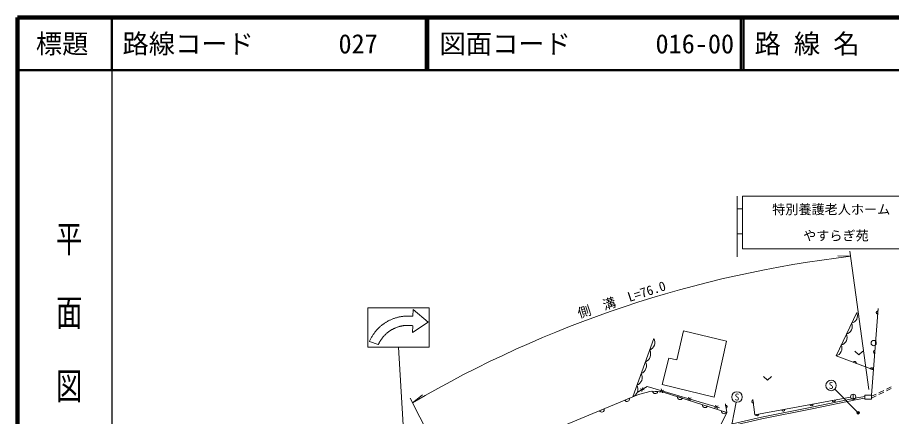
# Model space of a CAD drawing. Units: millimetres, scale not verified. Extents: x 40000 to 680000, y 20000 to 380000.
# Drawn here: x 40000 to 206468, y 304073 to 380000 of the extents above; entities that cross this region are included whole.
import ezdxf
from ezdxf.enums import TextEntityAlignment as Align

# ---------------------------------------------------------------- set-up
doc = ezdxf.new("R2010")
doc.units = ezdxf.units.MM
doc.header["$LTSCALE"] = 1000
for name, color, linetype, lineweight in [('M-BGD', 7, 'Continuous', 13), ('M-STR-HTXT', 7, 'Continuous', 13), ('M-STR-STRC', 7, 'Continuous', 13), ('M-TTL', 2, 'Continuous', 140), ('M-TTL-BAND', 7, 'Continuous', 25), ('M-TTL-LINE', 7, 'Continuous', 50)]:
    doc.layers.add(name, color=color, linetype=linetype, lineweight=lineweight)
doc.layers.add('M-TTL-TXT', color=7, linetype='Continuous')
doc.styles.add('@ＭＳ ゴシック', font='')
doc.styles.add('ＭＳ ゴシック', font='')
doc.styles.get('@ＭＳ ゴシック').set_extended_font_data('@MS Gothic')
doc.styles.get('ＭＳ ゴシック').set_extended_font_data('MS Gothic')

msp = doc.modelspace()

# ---------------------------------------------------------------- hatches: boundary and pattern name
at = {"layer": 'M-STR-HTXT'}
msp.add_hatch(color=256, dxfattribs=at).paths.add_polyline_path([(200119, 305047, -1), (200113, 304547, -1)])

# ---------------------------------------------------------------- linework, layer by layer
at = {"layer": 'M-BGD'}
for p, q in [((202664, 308102), (203895, 324644)), ((203812, 323528), (203858, 324152)), ((157176, 307785), (161224, 318940)), ((203256, 316061), (203302, 316685)), ((199167, 314384), (199753, 314164)), ((202397, 313168), (202983, 312947)), ((205515, 309292), (206415, 309726)), ((159377, 309125), (158600, 309316)), ((158893, 308832), (159084, 309609)), ((161961, 308799), (160974, 308877)), ((162350, 308839), (163109, 309091)), ((162855, 308586), (162603, 309345)), ((199162, 308321), (199162, 307321)), ((202664, 307919), (203533, 308337)), ((202664, 307586), (203533, 308004)), ((204073, 308598), (204974, 309032)), ((204073, 308265), (204974, 308699)), ((205515, 308959), (206415, 309393)), ((156567, 307531), (155652, 307150)), ((166630, 307551), (165687, 307854)), ((167631, 307221), (168334, 307603)), ((168174, 307061), (167792, 307764)), ((171405, 306018), (170462, 306321)), ((180150, 306602), (180075, 307224)), ((191557, 306425), (190942, 306312)), ((195792, 307203), (195176, 307090)), ((151759, 305528), (150844, 305147)), ((172761, 305705), (173464, 306087)), ((173303, 305545), (172921, 306247)), ((175008, 304861), (174065, 305164)), ((174859, 306253), (174955, 305635)), ((186162, 305434), (185547, 305321)), ((181174, 304519), (180558, 304406))]:
    msp.add_line(p, q, dxfattribs=at)
for points in [[(203023, 312932), (195896, 315616), (199831, 323893)], [(199481, 316505), (200231, 315805), (200981, 316505)], [(182109, 311696), (182859, 310996), (183609, 311696)], [(158045, 308649), (159931, 309792), (173725, 305715)], [(134968, 298205), (137847, 299733), (158290, 308249), (160679, 308901), (163002, 308716), (175079, 304838)], [(162234, 298935), (164190, 299626), (168102, 300794), (175369, 302456), (181675, 303921), (191269, 305830), (199860, 307620), (201364, 307869)], [(162347, 298656), (164283, 299341), (168179, 300504), (175436, 302163), (181738, 303628), (191329, 305536), (199916, 307325), (201364, 307565)], [(173763, 302088), (175079, 304838), (174826, 306465)], [(180065, 307313), (180416, 304379), (198670, 307731)]]:
    msp.add_lwpolyline(points, dxfattribs=at)
for points in [[(166856, 320392), (165597, 314834), (164025, 315191), (162794, 310181), (172702, 307746), (175017, 318386)], [(201364, 308102), (202664, 308102), (202664, 307402), (201364, 307402)]]:
    msp.add_lwpolyline(points, close=True, dxfattribs=at)
for centre in [(203076, 318046), (199162, 307821)]:
    msp.add_circle(centre, 500, dxfattribs=at)
for centre, radius, start, end in [((198527, 323245), 1457, 282.72845, 26.41622), ((203889, 323836), 318, 95.63509, 255.85283), ((197543, 321176), 1457, 282.72845, 26.41622), ((196559, 319107), 1457, 282.72845, 26.41622), ((159802, 318193), 1606, 292.43688, 27.67342), ((158992, 315963), 1606, 292.43688, 27.67342), ((195575, 317037), 1457, 282.72845, 26.41622), ((203334, 316369), 318, 95.63509, 255.85283), ((158182, 313732), 1606, 292.43688, 27.67342), ((199440, 314223), 318, 349.25092, 149.46865), ((202671, 313006), 318, 349.25092, 149.46865), ((157373, 311501), 1606, 292.43688, 27.67342), ((156563, 309270), 1606, 292.43688, 27.67342), ((161475, 308936), 505, 186.62939, 344.28758), ((156072, 307431), 505, 213.78637, 11.44456), ((166188, 307796), 505, 173.37056, 331.02875), ((170963, 306263), 505, 173.37056, 331.02875), ((180167, 306920), 318, 106.72433, 266.94206), ((191239, 306422), 318, 200.29515, 0.51288), ((195474, 307200), 318, 200.29515, 0.51288), ((151264, 305428), 505, 213.78637, 11.44456), ((174566, 305106), 505, 173.37056, 331.02875), ((174853, 305935), 318, 288.72966, 88.94739), ((185845, 305432), 318, 200.29515, 0.51288), ((180856, 304516), 318, 200.29515, 0.51288)]:
    msp.add_arc(centre, radius, start, end, dxfattribs=at)
at = {"layer": 'M-STR-HTXT'}
for p, q in [((198694, 334561), (196240, 334617)), ((202152, 309217), (198559, 335552)), ((113965, 294309), (112589, 317254)), ((115233, 306691), (117162, 308209)), ((200116, 304797), (195658, 309272)), ((125993, 285718), (114776, 307582)), ((175704, 300600), (176850, 306799))]:
    msp.add_line(p, q, dxfattribs=at)
msp.add_circle((200116, 304797), 250, dxfattribs=at)
msp.add_arc((223620, 121011), 215000, 96.65768, 120.27348, dxfattribs=at)
at = {"layer": 'M-STR-STRC'}
for p, q in [((177097, 345987), (177097, 334487)), ((178097, 335987), (178097, 345987)), ((178097, 345987), (214097, 345987)), ((177097, 343612), (178097, 343612)), ((177097, 338862), (178097, 338862)), ((214097, 335987), (178097, 335987)), ((115330, 323138), (115370, 324446)), ((107039, 318351), (108720, 317754))]:
    msp.add_line(p, q, dxfattribs=at)
msp.add_lwpolyline([(106739, 317254), (118439, 317254), (118439, 324754), (106739, 324754)], close=True, dxfattribs=at)
for points in [[(115275, 321350), (115275, 321350), (115168, 321365), (115060, 321378), (114952, 321389), (114845, 321398), (114736, 321405), (114628, 321410), (114520, 321413), (114412, 321415), (114303, 321415), (114195, 321412), (114087, 321408), (113979, 321402), (113871, 321394), (113763, 321384), (113655, 321373), (113548, 321359), (113441, 321344), (113334, 321326), (113227, 321307), (113121, 321286), (113015, 321263), (112910, 321238), (112805, 321212), (112700, 321183), (112596, 321153), (112493, 321121), (112390, 321087), (112287, 321052), (112186, 321014), (112085, 320975), (111985, 320934), (111885, 320892), (111786, 320847), (111688, 320801), (111591, 320753), (111495, 320704), (111399, 320652), (111305, 320600), (111211, 320545), (111119, 320489), (111027, 320431), (110936, 320372), (110847, 320311), (110758, 320249), (110671, 320185), (110585, 320119), (110499, 320052), (110416, 319984), (110333, 319914), (110251, 319843), (110171, 319770), (110092, 319696), (110015, 319620), (109938, 319543), (109863, 319465), (109790, 319386), (109718, 319305), (109647, 319223), (109577, 319140), (109510, 319055), (109443, 318970), (109378, 318883), (109315, 318795), (109253, 318706), (109193, 318616), (109134, 318525), (109077, 318433), (109022, 318340), (108968, 318246), (108916, 318151), (108865, 318055), (108816, 317959), (108769, 317861), (108724, 317763), (108720, 317754), (108720, 317754), (107039, 318351), (107039, 318351), (107076, 318436), (107133, 318563), (107193, 318689), (107255, 318814), (107319, 318938), (107385, 319060), (107453, 319182), (107524, 319302), (107596, 319421), (107671, 319539), (107747, 319655), (107826, 319770), (107906, 319884), (107989, 319996), (108073, 320107), (108160, 320217), (108248, 320324), (108338, 320431), (108430, 320535), (108524, 320638), (108620, 320740), (108717, 320839), (108816, 320937), (108917, 321033), (109020, 321128), (109124, 321221), (109229, 321311), (109337, 321400), (109446, 321487), (109556, 321573), (109668, 321656), (109781, 321737), (109895, 321816), (110011, 321894), (110129, 321969), (110247, 322042), (110367, 322113), (110488, 322182), (110611, 322249), (110734, 322314), (110859, 322376), (110984, 322436), (111111, 322495), (111238, 322551), (111367, 322604), (111497, 322656), (111627, 322705), (111758, 322752), (111890, 322796), (112023, 322839), (112156, 322879), (112291, 322916), (112425, 322952), (112561, 322985), (112697, 323015), (112833, 323043), (112970, 323069), (113108, 323092), (113245, 323113), (113384, 323132), (113522, 323148), (113661, 323162), (113800, 323173), (113939, 323182), (114078, 323189), (114217, 323193), (114356, 323194), (114496, 323194), (114635, 323190), (114774, 323185), (114913, 323177), (115052, 323166), (115191, 323153), (115330, 323138)], [(115370, 324446), (118245, 321994), (115235, 320043), (115275, 321350)]]:
    msp.add_lwpolyline(points, dxfattribs=at)
for centre in [(194952, 309981), (177032, 307783)]:
    msp.add_circle(centre, 1000, dxfattribs=at)
at = {"layer": 'M-TTL'}
for p, q in [((40000, 380000), (40000, 20000)), ((680000, 380000), (40000, 380000))]:
    msp.add_line(p, q, dxfattribs=at)
at = {"layer": 'M-TTL-BAND'}
msp.add_line((58000, 370000), (58000, 20000), dxfattribs=at)
at = {"layer": 'M-TTL-LINE'}
for p, q in [((58000, 380000), (58000, 370000)), ((117750, 380000), (117750, 370000)), ((118250, 380000), (118250, 370000)), ((177750, 380000), (177750, 370000)), ((178250, 380000), (178250, 370000)), ((40000, 370000), (680000, 370000))]:
    msp.add_line(p, q, dxfattribs=at)

# ---------------------------------------------------------------- texts
at = {"layer": 'M-STR-HTXT', "style": 'ＭＳ ゴシック'}
msp.add_text('側\u3000溝\u3000L=76.0', height=1833, rotation=17.963, dxfattribs=at).set_placement((155526, 324943), align=Align.BOTTOM_CENTER)
at = {"layer": 'M-STR-STRC', "style": 'ＭＳ ゴシック'}
for s, height, p in [('特別養護老人ホーム', 1833, (194985, 343487)), ('\u3000\u3000やすらぎ苑\u3000\u3000\u3000\u3000\u3000', 1833, (199630, 338487)), ('S', 1320, (194952, 309981)), ('S', 1320, (177032, 307783))]:
    msp.add_text(s, height=height, dxfattribs=at).set_placement(p, align=Align.MIDDLE_CENTER)
at = {"layer": 'M-TTL-BAND', "style": '@ＭＳ ゴシック', "width": 1.4}
msp.add_text('平  面  図', height=3666, rotation=270, dxfattribs=at).set_placement((49777, 306475), align=Align.MIDDLE_RIGHT)
at = {"layer": 'M-TTL-TXT', "style": 'ＭＳ ゴシック'}
msp.add_text('標題', height=3666, dxfattribs=at).set_placement((48500, 375000), align=Align.MIDDLE_CENTER)
for s, p in [('路線コード', (60000, 375000)), ('027', (101142, 375000)), ('図面コード', (120380, 375000)), ('016-00', (161521, 375000)), ('路 線 名', (180380, 375000))]:
    msp.add_text(s, height=3666, dxfattribs=at).set_placement(p, align=Align.MIDDLE_LEFT)

doc.saveas('drawing.dxf')
